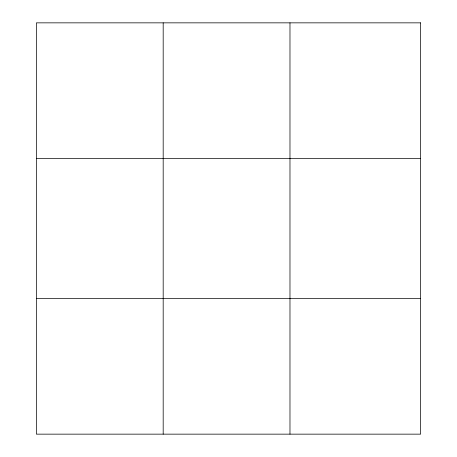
<?xml version="1.0" encoding="UTF-8"?>
<svg xmlns="http://www.w3.org/2000/svg" width="457" height="457" viewBox="0 0 457 457"><rect width="100%" height="100%" fill="white"/><g stroke="black" fill="none" stroke-linecap="round" stroke-linejoin="round"><path stroke-width="0.69" d="M163.183 22.85L163.183 434.15M289.978 22.85L289.978 434.15M36.389 158.579L420.611 158.579M36.389 298.421L420.611 298.421M420.611 22.85L420.611 434.15L36.389 434.15L36.389 22.85L420.611 22.85"/></g></svg>
